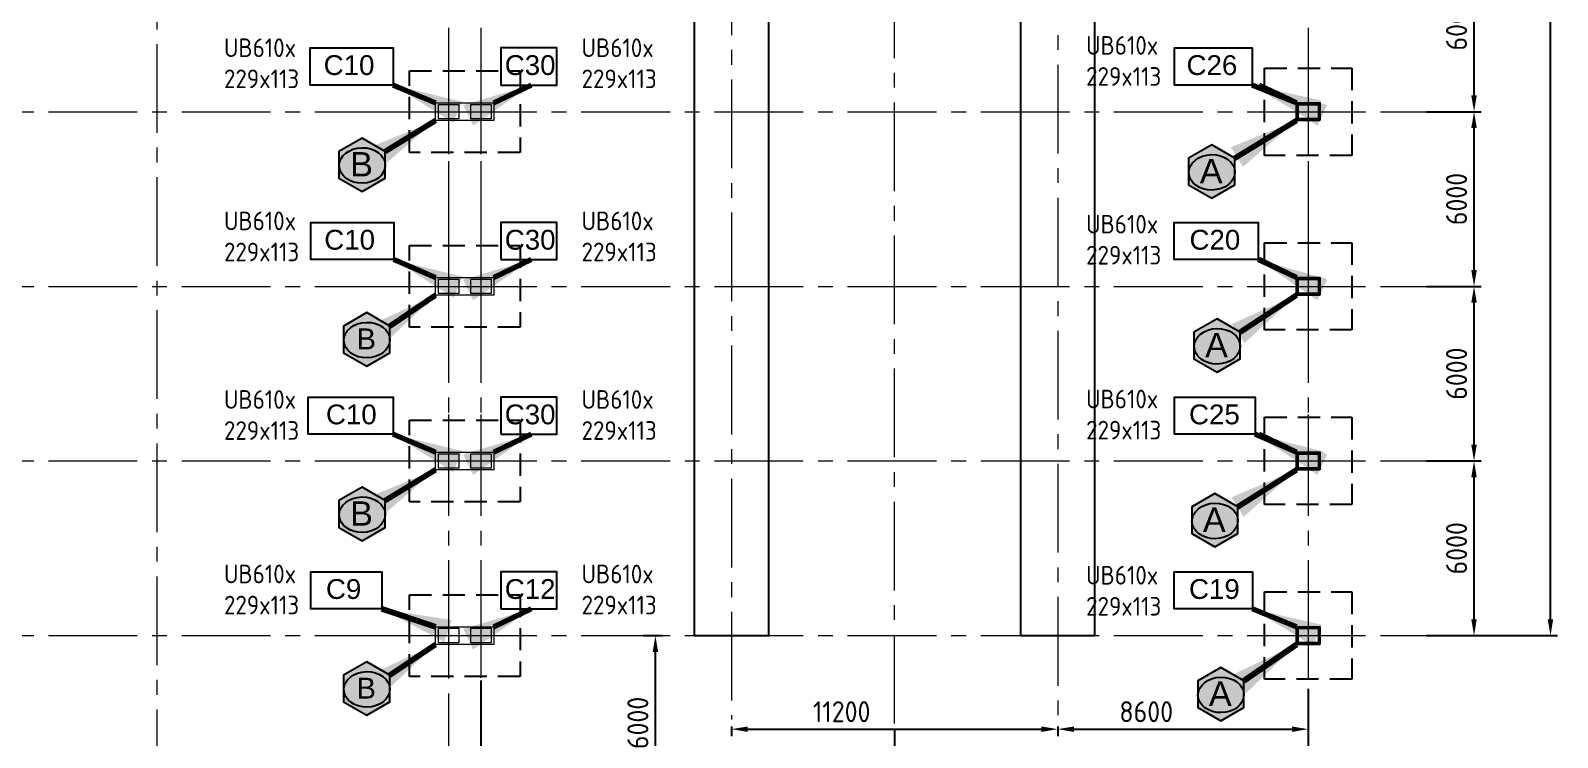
# Model space of a CAD drawing. Header units: millimetres. Extents: x -1055 to 11244, y -20673 to 2560.
# Drawn here: x 204.6 to 532.2, y 1345.8 to 1497.6 of the extents above; entities that cross this region are included whole.
import ezdxf
from ezdxf.enums import TextEntityAlignment as Align

# ---------------------------------------------------------------- set-up
doc = ezdxf.new("R2010")
doc.units = ezdxf.units.MM
doc.linetypes.add('CENTER2', pattern=[28.575, 19.05, -3.175, 3.175, -3.175])
doc.linetypes.add('DASHED2', pattern=[9.525, 6.35, -3.175])
doc.styles.add('ACISOTS', font='isocp.shx')
doc.styles.get("Standard").update_dxf_attribs({"font": 'arial.ttf'})
doc.dimstyles.new('ISO-25', dxfattribs={"dimtxt": 4, "dimasz": 3.5, "dimexe": 1.5, "dimexo": 1.5, "dimgap": 1.5, "dimtad": 1, "dimtxsty": 'Standard', "dimcen": 0, "dimadec": 0, "dimazin": 0, "dimtfac": 1, "dimtmove": 0, "dimatfit": 3, "dimfxl": 1, "dimarcsym": 0})

# ---------------------------------------------------------------- blocks, each defined once
blk = doc.blocks.new('*D27743')
at = {"color": 0, "lineweight": -2}
for p, q in [((504.09, 1680.16), (532.22, 1680.16)), ((530.72, 1371.16), (530.72, 1676.66)), ((504.09, 1367.66), (532.22, 1367.66))]:
    blk.add_line(p, q, dxfattribs=at)
at = {"color": 0}
for points in [[(531.3, 1676.66), (530.13, 1676.66), (530.72, 1680.16)], [(530.13, 1371.16), (531.3, 1371.16), (530.72, 1367.66)]]:
    blk.add_solid(points, dxfattribs=at)
at = {"layer": 'Defpoints', "color": 0}
for p in [(502.59, 1680.16), (530.72, 1680.16), (502.59, 1367.66)]:
    blk.add_point(p, dxfattribs=at)
at = {"color": 0, "insert": (526.97, 1523.91), "char_height": 4.5, "attachment_point": 5, "rotation": 90, "style": 'ACISOTS'}
blk.add_mtext('50000', dxfattribs=at)
blk = doc.blocks.new('*D27747')
at = {"color": 0, "lineweight": -2}
for p, q in [((504.09, 1405.16), (515.82, 1405.16)), ((514.32, 1371.16), (514.32, 1401.66)), ((504.09, 1367.66), (515.82, 1367.66))]:
    blk.add_line(p, q, dxfattribs=at)
at = {"color": 0}
for points in [[(514.9, 1401.66), (513.73, 1401.66), (514.32, 1405.16)], [(513.73, 1371.16), (514.9, 1371.16), (514.32, 1367.66)]]:
    blk.add_solid(points, dxfattribs=at)
at = {"layer": 'Defpoints', "color": 0}
for p in [(502.59, 1405.16), (514.32, 1405.16), (502.59, 1367.66)]:
    blk.add_point(p, dxfattribs=at)
at = {"color": 0, "insert": (510.57, 1386.41), "char_height": 4.5, "attachment_point": 5, "rotation": 90, "style": 'ACISOTS'}
blk.add_mtext('6000', dxfattribs=at)
blk = doc.blocks.new('*D27748')
at = {"color": 0, "lineweight": -2}
for p, q in [((504.09, 1442.66), (515.82, 1442.66)), ((514.32, 1408.66), (514.32, 1439.16)), ((504.09, 1405.16), (515.82, 1405.16))]:
    blk.add_line(p, q, dxfattribs=at)
at = {"color": 0}
for points in [[(514.9, 1439.16), (513.73, 1439.16), (514.32, 1442.66)], [(513.73, 1408.66), (514.9, 1408.66), (514.32, 1405.16)]]:
    blk.add_solid(points, dxfattribs=at)
at = {"layer": 'Defpoints', "color": 0}
for p in [(502.59, 1442.66), (514.32, 1442.66), (502.59, 1405.16)]:
    blk.add_point(p, dxfattribs=at)
at = {"color": 0, "insert": (510.57, 1423.91), "char_height": 4.5, "attachment_point": 5, "rotation": 90, "style": 'ACISOTS'}
blk.add_mtext('6000', dxfattribs=at)
blk = doc.blocks.new('*D27749')
at = {"color": 0, "lineweight": -2}
for p, q in [((504.09, 1480.16), (515.82, 1480.16)), ((514.32, 1446.16), (514.32, 1476.66)), ((504.09, 1442.66), (515.82, 1442.66))]:
    blk.add_line(p, q, dxfattribs=at)
at = {"color": 0}
for points in [[(514.9, 1476.66), (513.73, 1476.66), (514.32, 1480.16)], [(513.73, 1446.16), (514.9, 1446.16), (514.32, 1442.66)]]:
    blk.add_solid(points, dxfattribs=at)
at = {"layer": 'Defpoints', "color": 0}
for p in [(502.59, 1480.16), (514.32, 1480.16), (502.59, 1442.66)]:
    blk.add_point(p, dxfattribs=at)
at = {"color": 0, "insert": (510.57, 1461.41), "char_height": 4.5, "attachment_point": 5, "rotation": 90, "style": 'ACISOTS'}
blk.add_mtext('6000', dxfattribs=at)
blk = doc.blocks.new('*D27750')
at = {"color": 0, "lineweight": -2}
for p, q in [((504.09, 1517.66), (515.82, 1517.66)), ((514.32, 1483.66), (514.32, 1514.16)), ((504.09, 1480.16), (515.82, 1480.16))]:
    blk.add_line(p, q, dxfattribs=at)
at = {"color": 0}
for points in [[(514.9, 1514.16), (513.73, 1514.16), (514.32, 1517.66)], [(513.73, 1483.66), (514.9, 1483.66), (514.32, 1480.16)]]:
    blk.add_solid(points, dxfattribs=at)
at = {"layer": 'Defpoints', "color": 0}
for p in [(502.59, 1517.66), (514.32, 1517.66), (502.59, 1480.16)]:
    blk.add_point(p, dxfattribs=at)
at = {"color": 0, "insert": (510.57, 1498.91), "char_height": 4.5, "attachment_point": 5, "rotation": 90, "style": 'ACISOTS'}
blk.add_mtext('6000', dxfattribs=at)
blk = doc.blocks.new('*D27755')
at = {"color": 0, "lineweight": -2}
for p, q in [((336.08, 1367.66), (340.18, 1367.66)), ((338.68, 1333.66), (338.68, 1364.16)), ((313.82, 1330.16), (340.18, 1330.16))]:
    blk.add_line(p, q, dxfattribs=at)
at = {"color": 0}
for points in [[(339.26, 1364.16), (338.1, 1364.16), (338.68, 1367.66)], [(338.1, 1333.66), (339.26, 1333.66), (338.68, 1330.16)]]:
    blk.add_solid(points, dxfattribs=at)
at = {"layer": 'Defpoints', "color": 0}
for p in [(334.58, 1367.66), (338.68, 1367.66), (312.32, 1330.16)]:
    blk.add_point(p, dxfattribs=at)
at = {"color": 0, "insert": (334.93, 1348.91), "char_height": 4.5, "attachment_point": 5, "rotation": 90, "style": 'ACISOTS'}
blk.add_mtext('6000', dxfattribs=at)
blk = doc.blocks.new('*D27757')
at = {"color": 0, "lineweight": -2}
for p, q in [((301.24, 1358.02), (301.24, 1325.74)), ((478.74, 1356.21), (478.74, 1325.74)), ((304.74, 1327.24), (475.24, 1327.24))]:
    blk.add_line(p, q, dxfattribs=at)
at = {"color": 0}
for points in [[(304.74, 1327.82), (304.74, 1326.66), (301.24, 1327.24)], [(475.24, 1326.66), (475.24, 1327.82), (478.74, 1327.24)]]:
    blk.add_solid(points, dxfattribs=at)
at = {"layer": 'Defpoints', "color": 0}
for p in [(301.24, 1359.52), (478.74, 1357.71), (478.74, 1327.24)]:
    blk.add_point(p, dxfattribs=at)
at = {"color": 0, "insert": (400.38, 1330.99), "char_height": 4.5, "attachment_point": 5, "style": 'ACISOTS'}
blk.add_mtext('28400', dxfattribs=at)
blk = doc.blocks.new('A$7E9715C42723F')
at = {"color": 3, "linetype": 'CENTER2', "lineweight": 0}
for p, q in [((9.95, 19.91), (9.95, 0)), ((0, 9.95), (19.91, 9.95))]:
    blk.add_line(p, q, dxfattribs=at)
at = {"color": 2}
for points in [[(12.45, 8.08), (7.45, 8.08), (7.45, 11.83), (12.45, 11.83)], [(12.14, 8.39), (7.77, 8.39), (7.77, 11.52), (12.14, 11.52)]]:
    blk.add_lwpolyline(points, close=True, dxfattribs=at)
blk = doc.blocks.new('A$7E9715C232F3CA')
at = {"color": 1, "linetype": 'CENTER2', "lineweight": 0}
for p, q in [((9.95, 19.91), (9.95, 0)), ((16.87, 19.91), (16.87, 0)), ((0, 9.95), (26.83, 9.95))]:
    blk.add_line(p, q, dxfattribs=at)
at = {"color": 4, "lineweight": 0}
for points in [[(19.66, 8.08), (7.16, 8.08), (7.16, 11.83), (19.66, 11.83)], [(12.14, 8.39), (7.77, 8.39), (7.77, 11.52), (12.14, 11.52)], [(19.06, 8.39), (14.69, 8.39), (14.69, 11.52), (19.06, 11.52)]]:
    blk.add_lwpolyline(points, close=True, dxfattribs=at)
blk = doc.blocks.new('*D28701')
at = {"color": 0, "lineweight": -2}
for p, q in [((478.74, 1356.21), (478.74, 1336.41)), ((389.99, 1347.3), (389.99, 1336.41)), ((393.49, 1337.91), (475.24, 1337.91))]:
    blk.add_line(p, q, dxfattribs=at)
at = {"color": 0}
for points in [[(393.49, 1338.49), (393.49, 1337.33), (389.99, 1337.91)], [(475.24, 1337.33), (475.24, 1338.49), (478.74, 1337.91)]]:
    blk.add_solid(points, dxfattribs=at)
at = {"layer": 'Defpoints', "color": 0}
for p in [(478.74, 1357.71), (389.99, 1348.8), (478.74, 1337.91)]:
    blk.add_point(p, dxfattribs=at)
at = {"color": 0, "insert": (434.37, 1341.66), "char_height": 4.5, "attachment_point": 5, "style": 'ACISOTS'}
blk.add_mtext('14200', dxfattribs=at)
blk = doc.blocks.new('*D28702')
at = {"color": 0, "lineweight": -2}
for p, q in [((301.24, 1356.21), (301.24, 1336.41)), ((389.99, 1347.3), (389.99, 1336.41)), ((386.49, 1337.91), (304.74, 1337.91))]:
    blk.add_line(p, q, dxfattribs=at)
at = {"color": 0}
for points in [[(304.74, 1338.49), (304.74, 1337.33), (301.24, 1337.91)], [(386.49, 1337.33), (386.49, 1338.49), (389.99, 1337.91)]]:
    blk.add_solid(points, dxfattribs=at)
at = {"layer": 'Defpoints', "color": 0}
for p in [(301.24, 1357.71), (389.99, 1348.8), (301.24, 1337.91)]:
    blk.add_point(p, dxfattribs=at)
at = {"color": 0, "insert": (356.86, 1341.66), "char_height": 4.5, "attachment_point": 5, "style": 'ACISOTS'}
blk.add_mtext('14200', dxfattribs=at)
blk = doc.blocks.new('*D28703')
at = {"color": 0, "lineweight": -2}
for p, q in [((354.99, 1348.16), (354.99, 1346.07)), ((358.49, 1347.57), (421.49, 1347.57)), ((424.99, 1348.16), (424.99, 1346.07))]:
    blk.add_line(p, q, dxfattribs=at)
at = {"color": 0}
for points in [[(358.49, 1348.15), (358.49, 1346.98), (354.99, 1347.57)], [(421.49, 1346.98), (421.49, 1348.15), (424.99, 1347.57)]]:
    blk.add_solid(points, dxfattribs=at)
at = {"layer": 'Defpoints', "color": 0}
for p in [(354.99, 1349.66), (424.99, 1349.66), (424.99, 1347.57)]:
    blk.add_point(p, dxfattribs=at)
at = {"color": 0, "insert": (378.65, 1351.32), "char_height": 4.5, "attachment_point": 5, "style": 'ACISOTS'}
blk.add_mtext('11200', dxfattribs=at)
blk = doc.blocks.new('*D28704')
at = {"color": 0, "lineweight": -2}
for p, q in [((478.74, 1356.21), (478.74, 1346.07)), ((424.99, 1348.16), (424.99, 1346.07)), ((428.49, 1347.57), (475.24, 1347.57))]:
    blk.add_line(p, q, dxfattribs=at)
at = {"color": 0}
for points in [[(428.49, 1348.15), (428.49, 1346.98), (424.99, 1347.57)], [(475.24, 1346.98), (475.24, 1348.15), (478.74, 1347.57)]]:
    blk.add_solid(points, dxfattribs=at)
at = {"layer": 'Defpoints', "color": 0}
for p in [(478.74, 1357.71), (424.99, 1349.66), (478.74, 1347.57)]:
    blk.add_point(p, dxfattribs=at)
at = {"color": 0, "insert": (443.99, 1351.32), "char_height": 4.5, "attachment_point": 5, "style": 'ACISOTS'}
blk.add_mtext('8600', dxfattribs=at)

msp = doc.modelspace()

# ---------------------------------------------------------------- hatches: boundary and pattern name
at = {"transparency": 33554687}
h = msp.add_hatch(color=256, dxfattribs=at)
h.dxf.hatch_style = 1
edge = h.paths.add_edge_path()
edge.add_line((278.242094, 1473.074741), (275.75999, 1474.507785))
edge.add_line((275.75999, 1474.507785), (270.795781, 1471.641697))
edge.add_line((270.795781, 1471.641697), (270.795781, 1465.909522))
edge.add_line((270.795781, 1465.909522), (275.75999, 1463.043435))
edge.add_line((275.75999, 1463.043435), (280.724199, 1465.909522))
edge.add_line((280.724199, 1465.909522), (280.724199, 1468.591513))
edge.add_ellipse((275.790041, 1468.613119), major_axis=(-4.934186, -0.103971), ratio=0.7730340689, start_angle=180.01942008, end_angle=538.11416563, ccw=False)
edge.add_line((280.724199, 1468.718383), (280.724199, 1471.641697))
edge.add_line((280.724199, 1471.641697), (278.242094, 1473.074741))
h = msp.add_hatch(color=256, dxfattribs=at)
h.dxf.hatch_style = 1
edge = h.paths.add_edge_path()
edge.add_line((460.528817, 1471.598355), (458.046712, 1473.031399))
edge.add_line((458.046712, 1473.031399), (453.082503, 1470.165311))
edge.add_line((453.082503, 1470.165311), (453.082503, 1464.433136))
edge.add_line((453.082503, 1464.433136), (458.046712, 1461.567049))
edge.add_line((458.046712, 1461.567049), (463.010921, 1464.433136))
edge.add_line((463.010921, 1464.433136), (463.010921, 1467.115126))
edge.add_ellipse((458.076763, 1467.136733), major_axis=(-4.934186, -0.103971), ratio=0.7730340689, start_angle=180.01942008, end_angle=538.11416563, ccw=False)
edge.add_line((463.010921, 1467.241997), (463.010921, 1470.165311))
edge.add_line((463.010921, 1470.165311), (460.528817, 1471.598355))
h = msp.add_hatch(color=256, dxfattribs=at)
h.dxf.hatch_style = 1
edge = h.paths.add_edge_path()
edge.add_line((279.242094, 1435.574741), (276.75999, 1437.007785))
edge.add_line((276.75999, 1437.007785), (271.795781, 1434.141697))
edge.add_line((271.795781, 1434.141697), (271.795781, 1428.409522))
edge.add_line((271.795781, 1428.409522), (276.75999, 1425.543435))
edge.add_line((276.75999, 1425.543435), (281.724199, 1428.409522))
edge.add_line((281.724199, 1428.409522), (281.724199, 1431.091513))
edge.add_ellipse((276.790041, 1431.113119), major_axis=(-4.934186, -0.103971), ratio=0.7730340689, start_angle=180.01942008, end_angle=538.11416563, ccw=False)
edge.add_line((281.724199, 1431.218383), (281.724199, 1434.141697))
edge.add_line((281.724199, 1434.141697), (279.242094, 1435.574741))
h = msp.add_hatch(color=256, dxfattribs=at)
h.dxf.hatch_style = 1
edge = h.paths.add_edge_path()
edge.add_line((461.660879, 1434.245994), (459.178775, 1435.679037))
edge.add_line((459.178775, 1435.679037), (454.214566, 1432.81295))
edge.add_line((454.214566, 1432.81295), (454.214566, 1427.080775))
edge.add_line((454.214566, 1427.080775), (459.178775, 1424.214687))
edge.add_line((459.178775, 1424.214687), (464.142984, 1427.080775))
edge.add_line((464.142984, 1427.080775), (464.142984, 1429.762765))
edge.add_ellipse((459.208826, 1429.784372), major_axis=(-4.934186, -0.103971), ratio=0.7730340689, start_angle=180.01942008, end_angle=538.11416563, ccw=False)
edge.add_line((464.142984, 1429.889635), (464.142984, 1432.81295))
edge.add_line((464.142984, 1432.81295), (461.660879, 1434.245994))
h = msp.add_hatch(color=256, dxfattribs=at)
h.dxf.hatch_style = 1
edge = h.paths.add_edge_path()
edge.add_line((278.242094, 1398.074741), (275.75999, 1399.507785))
edge.add_line((275.75999, 1399.507785), (270.795781, 1396.641697))
edge.add_line((270.795781, 1396.641697), (270.795781, 1390.909522))
edge.add_line((270.795781, 1390.909522), (275.75999, 1388.043435))
edge.add_line((275.75999, 1388.043435), (280.724199, 1390.909522))
edge.add_line((280.724199, 1390.909522), (280.724199, 1393.591513))
edge.add_ellipse((275.790041, 1393.613119), major_axis=(-4.934186, -0.103971), ratio=0.7730340689, start_angle=180.01942008, end_angle=538.11416563, ccw=False)
edge.add_line((280.724199, 1393.718383), (280.724199, 1396.641697))
edge.add_line((280.724199, 1396.641697), (278.242094, 1398.074741))
h = msp.add_hatch(color=256, dxfattribs=at)
h.dxf.hatch_style = 1
edge = h.paths.add_edge_path()
edge.add_line((461.18989, 1396.745994), (458.707786, 1398.179037))
edge.add_line((458.707786, 1398.179037), (453.743576, 1395.31295))
edge.add_line((453.743576, 1395.31295), (453.743576, 1389.580775))
edge.add_line((453.743576, 1389.580775), (458.707786, 1386.714687))
edge.add_line((458.707786, 1386.714687), (463.671995, 1389.580775))
edge.add_line((463.671995, 1389.580775), (463.671995, 1392.262765))
edge.add_ellipse((458.737837, 1392.284372), major_axis=(-4.934186, -0.103971), ratio=0.7730340689, start_angle=180.01942008, end_angle=538.11416563, ccw=False)
edge.add_line((463.671995, 1392.389635), (463.671995, 1395.31295))
edge.add_line((463.671995, 1395.31295), (461.18989, 1396.745994))
h = msp.add_hatch(color=256, dxfattribs=at)
h.dxf.hatch_style = 1
edge = h.paths.add_edge_path()
edge.add_line((279.242094, 1360.574741), (276.75999, 1362.007785))
edge.add_line((276.75999, 1362.007785), (271.795781, 1359.141697))
edge.add_line((271.795781, 1359.141697), (271.795781, 1353.409522))
edge.add_line((271.795781, 1353.409522), (276.75999, 1350.543435))
edge.add_line((276.75999, 1350.543435), (281.724199, 1353.409522))
edge.add_line((281.724199, 1353.409522), (281.724199, 1356.091513))
edge.add_ellipse((276.790041, 1356.113119), major_axis=(-4.934186, -0.103971), ratio=0.7730340689, start_angle=180.01942008, end_angle=538.11416563, ccw=False)
edge.add_line((281.724199, 1356.218383), (281.724199, 1359.141697))
edge.add_line((281.724199, 1359.141697), (279.242094, 1360.574741))
h = msp.add_hatch(color=256, dxfattribs=at)
h.dxf.hatch_style = 1
edge = h.paths.add_edge_path()
edge.add_line((462.471131, 1359.393632), (459.989026, 1360.826676))
edge.add_line((459.989026, 1360.826676), (455.024817, 1357.960589))
edge.add_line((455.024817, 1357.960589), (455.024817, 1352.228413))
edge.add_line((455.024817, 1352.228413), (459.989026, 1349.362326))
edge.add_line((459.989026, 1349.362326), (464.953236, 1352.228413))
edge.add_line((464.953236, 1352.228413), (464.953236, 1354.910404))
edge.add_ellipse((460.019077, 1354.93201), major_axis=(-4.934186, -0.103971), ratio=0.7730340689, start_angle=180.01942008, end_angle=538.11416563, ccw=False)
edge.add_line((464.953236, 1355.037274), (464.953236, 1357.960589))
edge.add_line((464.953236, 1357.960589), (462.471131, 1359.393632))

# ---------------------------------------------------------------- linework, layer by layer
at = {"color": 3, "linetype": 'CENTER2', "lineweight": 0}
for p, q in [((294.323601, 1698.161066), (294.323601, 1168.450849)), ((301.242351, 1698.161066), (301.242351, 1359.518887)), ((478.742351, 1698.161066), (478.742351, 1357.706891)), ((354.992351, 1687.09968), (354.992351, 1349.660867)), ((231.823601, 1161.295912), (231.823601, 1662.134019)), ((424.992351, 1661.706719), (424.992351, 1349.660867)), ((389.992351, 1348.795912), (389.992351, 1634.649409)), ((151.323502, 1480.160967), (506.742451, 1480.160967)), ((151.323502, 1480.160967), (506.742451, 1480.160967)), ((151.323502, 1442.660967), (506.742451, 1442.660967)), ((151.323502, 1405.160967), (506.742451, 1405.160967)), ((151.323502, 1367.660967), (506.742451, 1367.660967))]:
    msp.add_line(p, q, dxfattribs=at)
for points in [[(362.992351, 1680.160967), (346.992351, 1680.160967), (346.992351, 1367.660967), (362.992351, 1367.660967)], [(432.992351, 1680.160967), (416.992351, 1680.160967), (416.992351, 1367.660967), (432.992351, 1367.660967)], [(282.425322, 1485.887517), (264.643202, 1485.887517), (264.643202, 1493.887517), (282.425322, 1493.887517)], [(305.529097, 1485.887517), (317.529097, 1485.887517), (317.529097, 1493.887517), (305.529097, 1493.887517)], [(466.710272, 1485.887517), (450.060405, 1485.887517), (450.060405, 1493.887517), (466.710272, 1493.887517)], [(275.75999, 1463.043435), (280.724199, 1465.909522), (280.724199, 1471.641697), (275.75999, 1474.507785), (270.795781, 1471.641697), (270.795781, 1465.909522)], [(458.046712, 1461.567049), (463.010921, 1464.433136), (463.010921, 1470.165311), (458.046712, 1473.031399), (453.082503, 1470.165311), (453.082503, 1464.433136)], [(282.564104, 1448.387517), (264.742789, 1448.387517), (264.742789, 1456.387517), (282.564104, 1456.387517)], [(305.529097, 1448.387517), (317.529097, 1448.387517), (317.529097, 1456.387517), (305.529097, 1456.387517)], [(467.989974, 1448.387517), (449.978451, 1448.387517), (449.978451, 1456.387517), (467.989974, 1456.387517)], [(276.75999, 1425.543435), (281.724199, 1428.409522), (281.724199, 1434.141697), (276.75999, 1437.007785), (271.795781, 1434.141697), (271.795781, 1428.409522)], [(459.178775, 1424.214687), (464.142984, 1427.080775), (464.142984, 1432.81295), (459.178775, 1435.679037), (454.214566, 1432.81295), (454.214566, 1427.080775)], [(282.425322, 1410.887517), (264.214204, 1410.887517), (264.214204, 1418.887517), (282.425322, 1418.887517)], [(305.529097, 1410.887517), (317.529097, 1410.887517), (317.529097, 1418.887517), (305.529097, 1418.887517)], [(467.371346, 1410.887517), (450.04873, 1410.887517), (450.04873, 1418.887517), (467.371346, 1418.887517)], [(275.75999, 1388.043435), (280.724199, 1390.909522), (280.724199, 1396.641697), (275.75999, 1399.507785), (270.795781, 1396.641697), (270.795781, 1390.909522)], [(458.707786, 1386.714687), (463.671995, 1389.580775), (463.671995, 1395.31295), (458.707786, 1398.179037), (453.743576, 1395.31295), (453.743576, 1389.580775)], [(279.962435, 1373.387517), (264.742789, 1373.387517), (264.742789, 1381.387517), (279.962435, 1381.387517)], [(305.529097, 1373.387517), (317.529097, 1373.387517), (317.529097, 1381.387517), (305.529097, 1381.387517)], [(466.802963, 1373.387517), (449.996097, 1373.387517), (449.996097, 1381.387517), (466.802963, 1381.387517)], [(276.75999, 1350.543435), (281.724199, 1353.409522), (281.724199, 1359.141697), (276.75999, 1362.007785), (271.795781, 1359.141697), (271.795781, 1353.409522)], [(459.989026, 1349.362326), (464.953236, 1352.228413), (464.953236, 1357.960589), (459.989026, 1360.826676), (455.024817, 1357.960589), (455.024817, 1352.228413)]]:
    msp.add_lwpolyline(points, close=True)
at = {"color": 6, "linetype": 'DASHED2', "ltscale": 0.75}
for points in [[(285.907976, 1488.910967), (309.657976, 1488.910967), (309.657976, 1471.410967), (285.907976, 1471.410967)], [(469.367351, 1489.535967), (488.117351, 1489.535967), (488.117351, 1470.785967), (469.367351, 1470.785967)], [(285.907976, 1451.410967), (309.657976, 1451.410967), (309.657976, 1433.910967), (285.907976, 1433.910967)], [(469.367351, 1452.035967), (488.117351, 1452.035967), (488.117351, 1433.285967), (469.367351, 1433.285967)], [(285.907976, 1413.910967), (309.657976, 1413.910967), (309.657976, 1396.410967), (285.907976, 1396.410967)], [(469.367351, 1414.535967), (488.117351, 1414.535967), (488.117351, 1395.785967), (469.367351, 1395.785967)], [(285.907976, 1376.410967), (309.657976, 1376.410967), (309.657976, 1358.910967), (285.907976, 1358.910967)], [(469.367351, 1377.035967), (488.117351, 1377.035967), (488.117351, 1358.285967), (469.367351, 1358.285967)]]:
    msp.add_lwpolyline(points, close=True, dxfattribs=at)
for centre in [(275.790041, 1468.613119), (458.076763, 1467.136733), (276.790041, 1431.113119), (459.208826, 1429.784372), (275.790041, 1393.613119), (458.737837, 1392.284372), (276.790041, 1356.113119), (460.019077, 1354.93201)]:
    msp.add_ellipse(centre, major_axis=(4.934186, 0.103971), ratio=0.7730340689)

# ---------------------------------------------------------------- block references
for name, p in [('A$7E9715C232F3CA', (284.369525, 1470.206891)), ('A$7E9715C42723F', (468.788275, 1470.206891)), ('A$7E9715C232F3CA', (284.369525, 1432.706891)), ('A$7E9715C42723F', (468.788275, 1432.706891)), ('A$7E9715C232F3CA', (284.369525, 1395.206891)), ('A$7E9715C42723F', (468.788275, 1395.206891)), ('A$7E9715C232F3CA', (284.369525, 1357.706891)), ('A$7E9715C42723F', (468.788275, 1357.706891))]:
    msp.add_blockref(name, p)

# ---------------------------------------------------------------- texts
at = {"color": 3}
for s, p in [('C10', (272.953553, 1490.163487)), ('C30', (311.809348, 1490.163487)), ('C26', (458.086635, 1490.163487)), ('C10', (273.08306, 1452.663487)), ('C30', (311.809348, 1452.663487)), ('C20', (458.716936, 1452.663487)), ('C10', (273.443837, 1415.163487)), ('C30', (311.809348, 1415.163487)), ('C25', (458.614666, 1415.163487)), ('C9', (271.799626, 1377.663487)), ('C12', (311.809348, 1377.663487)), ('C19', (458.614666, 1377.663487))]:
    msp.add_text(s, height=4.25, dxfattribs=at).set_placement(p, align=Align.MIDDLE_CENTER)
at = {"color": 4}
for height, p in [(5.250029, (275.641162, 1468.875571)), (4.500025, (276.641162, 1431.375571)), (5.250029, (275.641162, 1393.875571)), (4.500025, (276.641162, 1356.375571))]:
    msp.add_text('B', height=height, dxfattribs=at).set_placement(p, align=Align.MIDDLE_CENTER)
at = {"color": 2}
for p in [(457.927884, 1467.399185), (459.059947, 1430.046823), (458.588958, 1392.546823), (459.870198, 1355.194462)]:
    msp.add_text('A', height=5.250029, dxfattribs=at).set_placement(p, align=Align.MIDDLE_CENTER)
at = {"char_height": 4, "width": 12.88745738, "attachment_point": 1, "style": 'ACISOTS'}
for insert in [(246.123152, 1495.888467), (322.841828, 1495.888467), (431.08677, 1496.401198), (246.123152, 1458.71), (322.841828, 1458.71), (431.08677, 1458.012147), (246.123152, 1420.366673), (322.841828, 1420.366673), (431.08677, 1420.457641), (246.123152, 1382.896991), (322.841828, 1382.896991), (431.08677, 1382.624953)]:
    msp.add_mtext('UB610x 229x113', dxfattribs=dict(at, insert=insert))

# ---------------------------------------------------------------- dimensions: what is measured, and where the dimension line sits
for base, p1, p2, angle, picture, middle in [((530.716568, 1680.160967), (502.591201, 1367.660967), (502.591201, 1680.160967), 90, '*D27743', (530.716568, 1523.910967)), ((301.242351, 1337.910566), (389.992351, 1348.795912), (301.242351, 1357.706891), 180, '*D28702', (356.864004, 1337.910566))]:
    dim = msp.add_linear_dim(base=base, p1=p1, p2=p2, angle=angle, dimstyle='ISO-25', override={"dimtxt": 4.5, "dimdec": 0, "dimlfac": 160, "dimtxsty": 'ACISOTS'})
    dim.commit()
    dim.dimension.update_dxf_attribs({"geometry": picture, "text_midpoint": middle, "dimtype": 160})
for base, p1, p2, picture, middle in [((514.317251, 1517.660967), (502.591201, 1480.160967), (502.591201, 1517.660967), '*D27750', (510.567251, 1498.910967)), ((514.317251, 1480.160967), (502.591201, 1442.660967), (502.591201, 1480.160967), '*D27749', (510.567251, 1461.410967)), ((514.317251, 1442.660967), (502.591201, 1405.160967), (502.591201, 1442.660967), '*D27748', (510.567251, 1423.910967)), ((514.317251, 1405.160967), (502.591201, 1367.660967), (502.591201, 1405.160967), '*D27747', (510.567251, 1386.410967)), ((338.680136, 1367.660967), (312.323701, 1330.160967), (334.579261, 1367.660967), '*D27755', (334.930136, 1348.910967))]:
    dim = msp.add_linear_dim(base=base, p1=p1, p2=p2, angle=90, dimstyle='ISO-25', override={"dimtxt": 4.5, "dimdec": 0, "dimlfac": 160, "dimtxsty": 'ACISOTS'})
    dim.commit()
    dim.dimension.update_dxf_attribs({"geometry": picture, "text_midpoint": middle})
for base, p1, p2, picture, middle in [((478.742351, 1327.239179), (301.242351, 1359.518887), (478.742351, 1357.706891), '*D27757', (400.380345, 1327.239179)), ((478.742351, 1337.910566), (389.992351, 1348.795912), (478.742351, 1357.706891), '*D28701', (434.367351, 1337.910566)), ((478.742351, 1347.565902), (424.992351, 1349.660867), (478.742351, 1357.706891), '*D28704', (443.98657, 1347.565902)), ((424.992351, 1347.565902), (354.992351, 1349.660867), (424.992351, 1349.660867), '*D28703', (378.646362, 1347.565902))]:
    dim = msp.add_linear_dim(base=base, p1=p1, p2=p2, dimstyle='ISO-25', override={"dimtxt": 4.5, "dimdec": 0, "dimlfac": 160, "dimtxsty": 'ACISOTS'})
    dim.commit()
    dim.dimension.update_dxf_attribs({"geometry": picture, "text_midpoint": middle, "dimtype": 160})

# ---------------------------------------------------------------- leaders
for points in [[(282.425322, 1485.887517), (291.532976, 1482.035967)], [(312.029097, 1485.887517), (304.032976, 1482.035967)], [(466.710272, 1485.887517), (476.242351, 1482.035967)], [(468.246231, 1485.887517), (476.242351, 1482.035967)], [(291.532976, 1478.285967), (280.724199, 1471.641697)], [(476.242351, 1478.285967), (463.010921, 1470.165311)], [(282.564104, 1448.387517), (291.532976, 1444.535967)], [(312.029097, 1448.387517), (304.032976, 1444.535967)], [(467.989974, 1448.387517), (476.242351, 1444.535967)], [(468.246231, 1448.387517), (476.242351, 1444.535967)], [(291.532976, 1440.785967), (281.724199, 1434.141697)], [(476.242351, 1440.785967), (464.142984, 1432.81295)], [(282.425322, 1410.887517), (291.532976, 1407.035967)], [(312.029097, 1410.887517), (304.032976, 1407.035967)], [(467.371346, 1410.887517), (476.242351, 1407.035967)], [(468.246231, 1410.887517), (476.242351, 1407.035967)], [(291.532976, 1403.285967), (280.724199, 1396.641697)], [(476.242351, 1403.285967), (463.671995, 1395.31295)], [(279.962435, 1373.387517), (291.532976, 1369.535967)], [(312.029097, 1373.387517), (304.032976, 1369.535967)], [(466.802963, 1373.387517), (476.242351, 1369.535967)], [(291.532976, 1365.785967), (281.724199, 1359.141697)], [(476.242351, 1365.785967), (464.953236, 1357.960589)]]:
    msp.add_leader(points, dimstyle='ISO-25', override={"dimtxt": 4, "dimasz": 15, "dimgap": 1.5, "dimtad": 1, "dimclrd": 0, "dimlwd": 65534})

doc.saveas('drawing.dxf')
